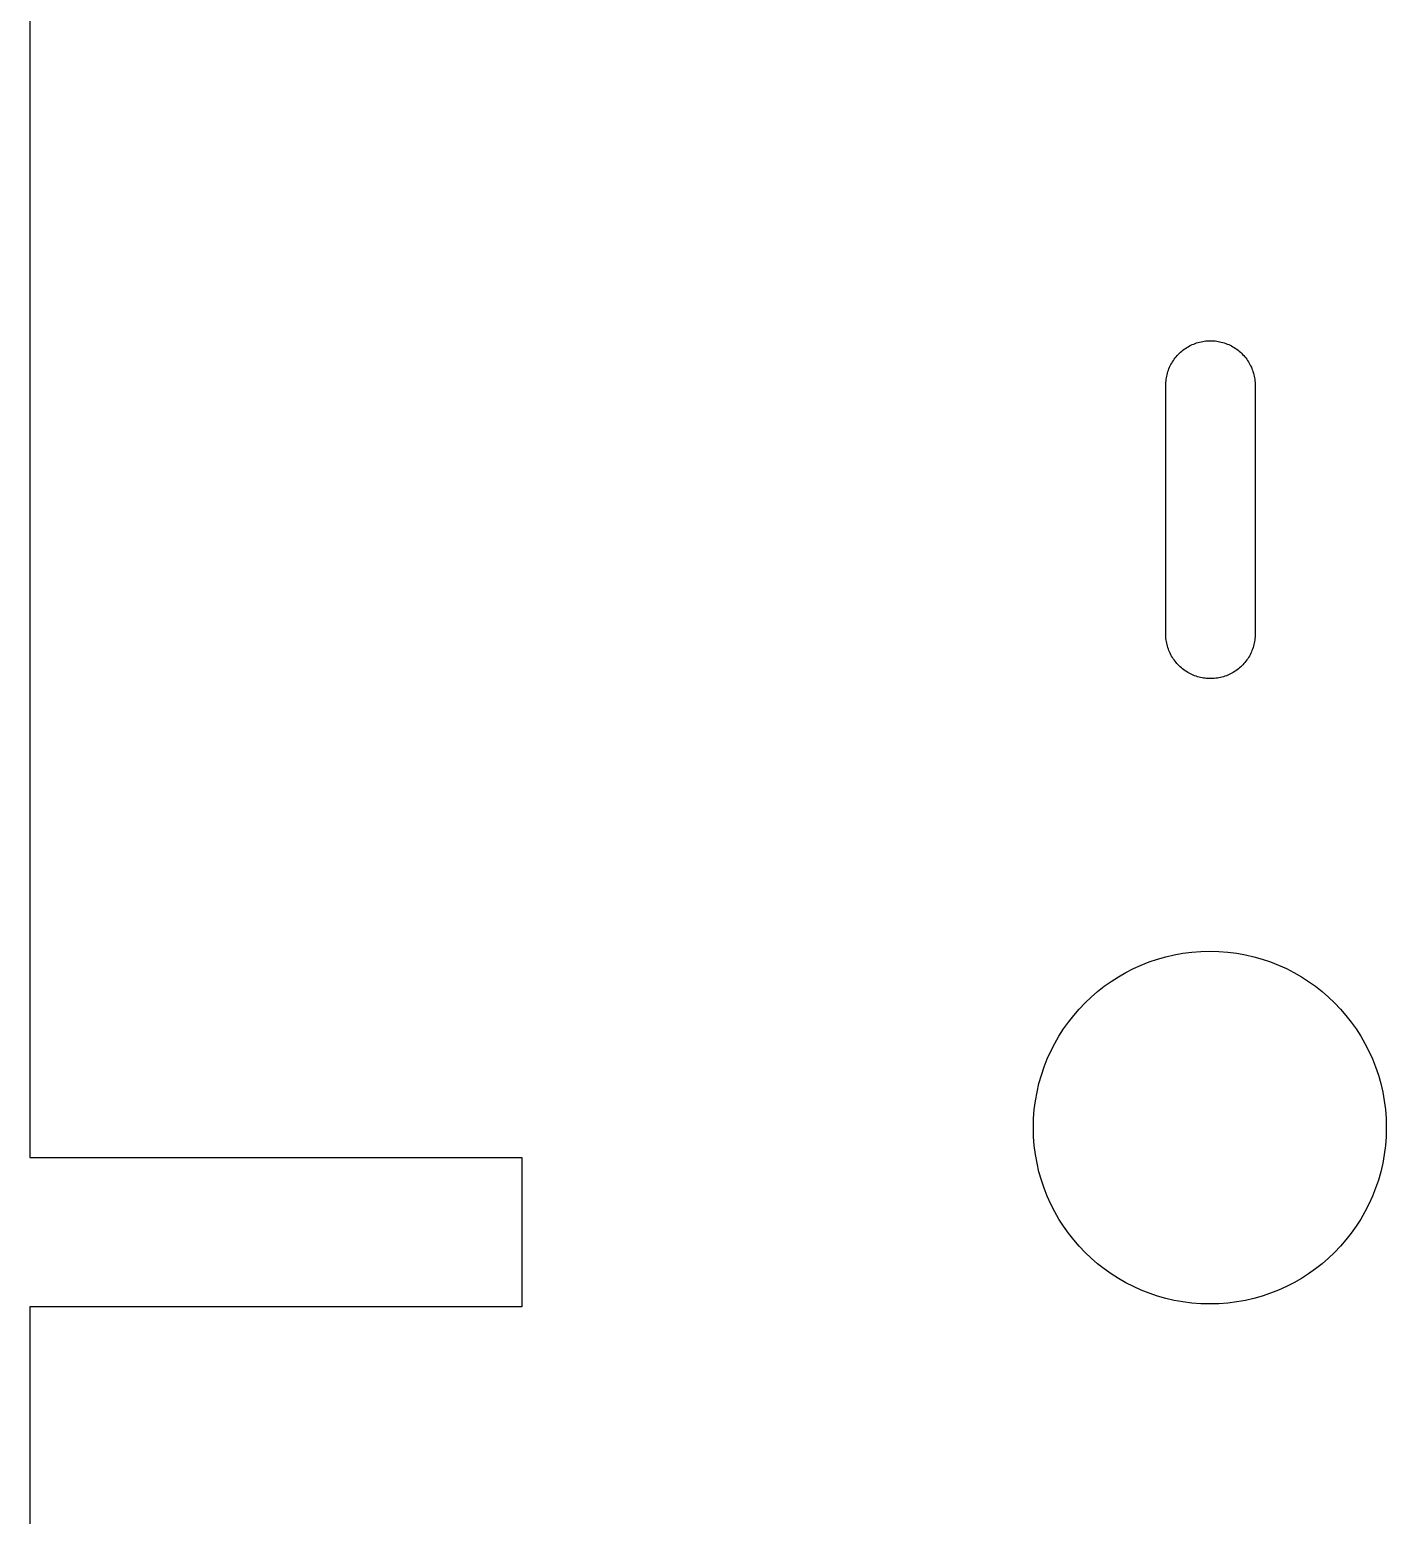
# Model space of a CAD drawing. Extents: x -24 to 6, y -20.7 to -0.7.
# Drawn here: x -20.325 to -17.595, y -10.415 to -7.425 of the extents above; entities that cross this region are included whole.
import ezdxf

# ---------------------------------------------------------------- set-up
doc = ezdxf.new("R2010")
doc.units = 0
doc.layers.add('LAYER_1', color=7, linetype='CONTINUOUS')

msp = doc.modelspace()

# ---------------------------------------------------------------- linework, layer by layer
at = {"layer": 'LAYER_1', "color": 250}
for p, q in [((-20.3248, -7.3454), (-20.3248, -9.6954)), ((-18.0092, -8.0745), (-18.0068, -8.0724)), ((-18.0068, -8.0724), (-18.0044, -8.0704)), ((-18.0044, -8.0704), (-18.0018, -8.0685)), ((-18.0018, -8.0685), (-17.9993, -8.0667)), ((-17.9993, -8.0667), (-17.9966, -8.065)), ((-17.9966, -8.065), (-17.9939, -8.0634)), ((-17.9939, -8.0634), (-17.9912, -8.0619)), ((-17.9912, -8.0619), (-17.9884, -8.0605)), ((-17.9884, -8.0605), (-17.9855, -8.0591)), ((-17.9855, -8.0591), (-17.9827, -8.0579)), ((-17.9827, -8.0579), (-17.9797, -8.0568)), ((-17.9797, -8.0568), (-17.9768, -8.0558)), ((-17.9768, -8.0558), (-17.9738, -8.0548)), ((-17.9738, -8.0548), (-17.9707, -8.054)), ((-17.9707, -8.054), (-17.9677, -8.0533)), ((-17.9677, -8.0533), (-17.9646, -8.0527)), ((-17.9646, -8.0527), (-17.9615, -8.0522)), ((-17.9615, -8.0522), (-17.9584, -8.0518)), ((-17.9584, -8.0518), (-17.9552, -8.0516)), ((-17.9552, -8.0516), (-17.9521, -8.0514)), ((-17.9521, -8.0514), (-17.9489, -8.0513)), ((-17.9489, -8.0513), (-17.9458, -8.0514)), ((-17.9458, -8.0514), (-17.9427, -8.0516)), ((-17.9427, -8.0516), (-17.9395, -8.0518)), ((-17.9395, -8.0518), (-17.9364, -8.0522)), ((-17.9364, -8.0522), (-17.9333, -8.0527)), ((-17.9333, -8.0527), (-17.9302, -8.0533)), ((-17.9302, -8.0533), (-17.9272, -8.054)), ((-17.9272, -8.054), (-17.9241, -8.0548)), ((-17.9241, -8.0548), (-17.9211, -8.0558)), ((-17.9211, -8.0558), (-17.9182, -8.0568)), ((-17.9182, -8.0568), (-17.9152, -8.0579)), ((-17.9152, -8.0579), (-17.9123, -8.0591)), ((-17.9123, -8.0591), (-17.9095, -8.0605)), ((-17.9095, -8.0605), (-17.9067, -8.0619)), ((-17.9067, -8.0619), (-17.9039, -8.0634)), ((-17.9039, -8.0634), (-17.9013, -8.065)), ((-17.9013, -8.065), (-17.8986, -8.0667)), ((-17.8986, -8.0667), (-17.896, -8.0685)), ((-17.896, -8.0685), (-17.8935, -8.0704)), ((-17.8935, -8.0704), (-17.8911, -8.0724)), ((-17.8911, -8.0724), (-17.8887, -8.0745)), ((-18.0312, -8.1047), (-18.0298, -8.1019)), ((-18.0298, -8.1019), (-18.0284, -8.0991)), ((-18.0284, -8.0991), (-18.0269, -8.0963)), ((-18.0269, -8.0963), (-18.0253, -8.0937)), ((-18.0253, -8.0937), (-18.0236, -8.091)), ((-18.0236, -8.091), (-18.0218, -8.0884)), ((-18.0218, -8.0884), (-18.0199, -8.0859)), ((-18.0199, -8.0859), (-18.0179, -8.0835)), ((-18.0179, -8.0835), (-18.0158, -8.0811)), ((-18.0158, -8.0811), (-18.0137, -8.0788)), ((-18.0137, -8.0788), (-18.0115, -8.0766)), ((-18.0115, -8.0766), (-18.0092, -8.0745)), ((-17.8887, -8.0745), (-17.8864, -8.0766)), ((-17.8864, -8.0766), (-17.8842, -8.0788)), ((-17.8842, -8.0788), (-17.8821, -8.0811)), ((-17.8821, -8.0811), (-17.88, -8.0835)), ((-17.88, -8.0835), (-17.878, -8.0859)), ((-17.878, -8.0859), (-17.8761, -8.0884)), ((-17.8761, -8.0884), (-17.8743, -8.091)), ((-17.8743, -8.091), (-17.8726, -8.0937)), ((-17.8726, -8.0937), (-17.871, -8.0963)), ((-17.871, -8.0963), (-17.8695, -8.0991)), ((-17.8695, -8.0991), (-17.8681, -8.1019)), ((-17.8681, -8.1019), (-17.8667, -8.1047)), ((-18.0387, -8.1351), (-18.0384, -8.1319)), ((-18.0384, -8.1319), (-18.0381, -8.1288)), ((-18.0381, -8.1288), (-18.0376, -8.1257)), ((-18.0376, -8.1257), (-18.037, -8.1226)), ((-18.037, -8.1226), (-18.0363, -8.1196)), ((-18.0363, -8.1196), (-18.0355, -8.1165)), ((-18.0355, -8.1165), (-18.0345, -8.1135)), ((-18.0345, -8.1135), (-18.0335, -8.1106)), ((-18.0335, -8.1106), (-18.0324, -8.1076)), ((-18.0324, -8.1076), (-18.0312, -8.1047)), ((-17.8667, -8.1047), (-17.8655, -8.1076)), ((-17.8655, -8.1076), (-17.8644, -8.1106)), ((-17.8644, -8.1106), (-17.8634, -8.1135)), ((-17.8634, -8.1135), (-17.8624, -8.1165)), ((-17.8624, -8.1165), (-17.8616, -8.1196)), ((-17.8616, -8.1196), (-17.8609, -8.1226)), ((-17.8609, -8.1226), (-17.8603, -8.1257)), ((-17.8603, -8.1257), (-17.8598, -8.1288)), ((-17.8598, -8.1288), (-17.8594, -8.1319)), ((-17.8594, -8.1319), (-17.8592, -8.1351)), ((-18.0389, -8.1382), (-18.0387, -8.1351)), ((-18.0389, -8.1413), (-18.0389, -8.1382)), ((-18.0389, -8.6413), (-18.0389, -8.1413)), ((-17.8592, -8.1351), (-17.859, -8.1382)), ((-17.859, -8.1382), (-17.859, -8.1413)), ((-17.859, -8.1413), (-17.859, -8.6413)), ((-18.0389, -8.6444), (-18.0389, -8.6413)), ((-18.0387, -8.6475), (-18.0389, -8.6444)), ((-18.0385, -8.6506), (-18.0387, -8.6475)), ((-18.0381, -8.6537), (-18.0385, -8.6506)), ((-18.0376, -8.6568), (-18.0381, -8.6537)), ((-18.037, -8.6598), (-18.0376, -8.6568)), ((-18.0363, -8.6629), (-18.037, -8.6598)), ((-18.0355, -8.6659), (-18.0363, -8.6629)), ((-18.0346, -8.6689), (-18.0355, -8.6659)), ((-18.0336, -8.6718), (-18.0346, -8.6689)), ((-17.8633, -8.6689), (-17.8643, -8.6718)), ((-17.8624, -8.6659), (-17.8633, -8.6689)), ((-17.8616, -8.6629), (-17.8624, -8.6659)), ((-17.8609, -8.6598), (-17.8616, -8.6629)), ((-17.8603, -8.6568), (-17.8609, -8.6598)), ((-17.8598, -8.6537), (-17.8603, -8.6568)), ((-17.8594, -8.6506), (-17.8598, -8.6537)), ((-17.8592, -8.6475), (-17.8594, -8.6506)), ((-17.859, -8.6444), (-17.8592, -8.6475)), ((-17.859, -8.6413), (-17.859, -8.6444)), ((-18.0325, -8.6747), (-18.0336, -8.6718)), ((-18.0313, -8.6776), (-18.0325, -8.6747)), ((-18.03, -8.6804), (-18.0313, -8.6776)), ((-18.0286, -8.6832), (-18.03, -8.6804)), ((-18.0271, -8.6859), (-18.0286, -8.6832)), ((-18.0256, -8.6886), (-18.0271, -8.6859)), ((-18.0239, -8.6912), (-18.0256, -8.6886)), ((-18.0221, -8.6937), (-18.0239, -8.6912)), ((-18.0203, -8.6962), (-18.0221, -8.6937)), ((-18.0183, -8.6987), (-18.0203, -8.6962)), ((-18.0163, -8.701), (-18.0183, -8.6987)), ((-17.8796, -8.6987), (-17.8816, -8.701)), ((-17.8776, -8.6962), (-17.8796, -8.6987)), ((-17.8758, -8.6937), (-17.8776, -8.6962)), ((-17.874, -8.6912), (-17.8758, -8.6937)), ((-17.8723, -8.6886), (-17.874, -8.6912)), ((-17.8707, -8.6859), (-17.8723, -8.6886)), ((-17.8693, -8.6832), (-17.8707, -8.6859)), ((-17.8679, -8.6804), (-17.8693, -8.6832)), ((-17.8666, -8.6776), (-17.8679, -8.6804)), ((-17.8654, -8.6747), (-17.8666, -8.6776)), ((-17.8643, -8.6718), (-17.8654, -8.6747)), ((-18.0142, -8.7033), (-18.0163, -8.701)), ((-18.012, -8.7055), (-18.0142, -8.7033)), ((-18.0098, -8.7077), (-18.012, -8.7055)), ((-18.0075, -8.7097), (-18.0098, -8.7077)), ((-18.0051, -8.7117), (-18.0075, -8.7097)), ((-18.0026, -8.7136), (-18.0051, -8.7117)), ((-18.0001, -8.7154), (-18.0026, -8.7136)), ((-17.9975, -8.7171), (-18.0001, -8.7154)), ((-17.9948, -8.7188), (-17.9975, -8.7171)), ((-17.9921, -8.7203), (-17.9948, -8.7188)), ((-17.9894, -8.7217), (-17.9921, -8.7203)), ((-17.9866, -8.7231), (-17.9894, -8.7217)), ((-17.9837, -8.7243), (-17.9866, -8.7231)), ((-17.9809, -8.7255), (-17.9837, -8.7243)), ((-17.9779, -8.7265), (-17.9809, -8.7255)), ((-17.975, -8.7275), (-17.9779, -8.7265)), ((-17.972, -8.7283), (-17.975, -8.7275)), ((-17.969, -8.7291), (-17.972, -8.7283)), ((-17.9659, -8.7297), (-17.969, -8.7291)), ((-17.9629, -8.7303), (-17.9659, -8.7297)), ((-17.9598, -8.7307), (-17.9629, -8.7303)), ((-17.935, -8.7303), (-17.9381, -8.7307)), ((-17.932, -8.7297), (-17.935, -8.7303)), ((-17.9289, -8.7291), (-17.932, -8.7297)), ((-17.9259, -8.7283), (-17.9289, -8.7291)), ((-17.9229, -8.7275), (-17.9259, -8.7283)), ((-17.92, -8.7265), (-17.9229, -8.7275)), ((-17.917, -8.7255), (-17.92, -8.7265)), ((-17.9141, -8.7243), (-17.917, -8.7255)), ((-17.9113, -8.7231), (-17.9141, -8.7243)), ((-17.9085, -8.7217), (-17.9113, -8.7231)), ((-17.9058, -8.7203), (-17.9085, -8.7217)), ((-17.9031, -8.7188), (-17.9058, -8.7203)), ((-17.9004, -8.7171), (-17.9031, -8.7188)), ((-17.8978, -8.7154), (-17.9004, -8.7171)), ((-17.8953, -8.7136), (-17.8978, -8.7154)), ((-17.8928, -8.7117), (-17.8953, -8.7136)), ((-17.8904, -8.7097), (-17.8928, -8.7117)), ((-17.8881, -8.7077), (-17.8904, -8.7097)), ((-17.8859, -8.7055), (-17.8881, -8.7077)), ((-17.8837, -8.7033), (-17.8859, -8.7055)), ((-17.8816, -8.701), (-17.8837, -8.7033)), ((-17.9567, -8.731), (-17.9598, -8.7307)), ((-17.9536, -8.7312), (-17.9567, -8.731)), ((-17.9505, -8.7313), (-17.9536, -8.7312)), ((-17.9474, -8.7313), (-17.9505, -8.7313)), ((-17.9443, -8.7312), (-17.9474, -8.7313)), ((-17.9412, -8.731), (-17.9443, -8.7312)), ((-17.9381, -8.7307), (-17.9412, -8.731)), ((-20.3248, -9.6954), (-19.3347, -9.6954)), ((-19.3347, -9.6954), (-19.3347, -9.9954)), ((-19.3347, -9.9954), (-20.3248, -9.9954)), ((-20.3248, -9.9954), (-20.3248, -11.9154))]:
    msp.add_line(p, q, dxfattribs=at)
msp.add_circle((-17.9502, -9.635), 0.355, dxfattribs=at)

doc.saveas('drawing.dxf')
